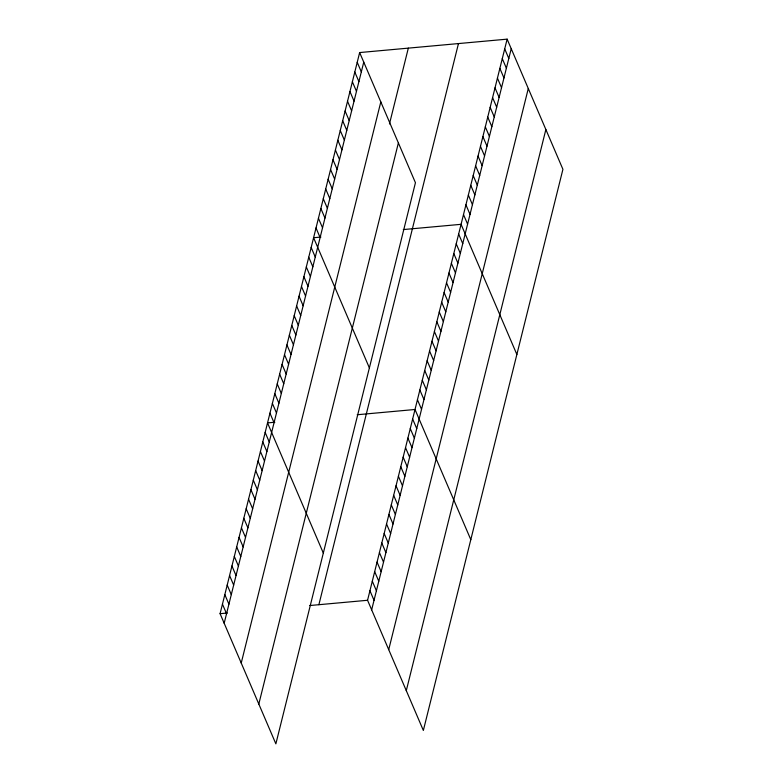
<?xml version="1.0" encoding="UTF-8"?>
<svg xmlns="http://www.w3.org/2000/svg" width="783" height="783" viewBox="0 0 783 783"><rect width="100%" height="100%" fill="white"/><g stroke="black" fill="none" stroke-linecap="round" stroke-linejoin="round"><path stroke-width="1.17" d="M359.651 52.559L415.44 182.723L275.87 743.85L220.082 613.686L359.651 52.559L507.13 39.15L562.918 169.314L423.349 730.441L367.56 600.277L507.13 39.15M224.173 623.248L363.752 62.121M241.233 663.044L380.812 101.917M389.464 123.939L408.325 48.135M258.811 704.054L398.381 142.927M318.887 604.701L458.466 43.574M371.661 609.84L511.23 48.712M388.72 649.636L528.29 88.508M406.289 690.645L545.868 129.518M320.893 237.063L313.591 237.729L369.38 367.893M403.284 229.576L461.079 224.32L516.868 354.484M274.833 422.243L267.532 422.898L323.32 553.072M357.224 414.745L415.019 409.489L470.808 539.653M220.082 613.686L227.373 613.02M309.774 605.533L367.56 600.277M504.712 48.898L508.813 58.461M502.285 58.637L506.386 68.209M499.857 68.385L503.958 77.948M497.44 78.134L501.531 87.696M495.013 87.882L499.114 97.444M492.585 97.621L496.686 107.183M490.168 107.369L494.259 116.931M487.74 117.117L491.841 126.68M485.313 126.866L489.414 136.428M482.896 136.604L486.987 146.167M480.468 146.352L484.569 155.915M478.041 156.101L482.142 165.663M475.624 165.849L479.715 175.412M473.196 175.588L477.297 185.15M470.769 185.336L474.87 194.898M468.351 195.084L472.443 204.647M465.924 204.833L470.025 214.395M463.497 214.571L467.598 224.134M458.652 234.068L462.753 243.63M456.225 243.816L460.326 253.379M453.797 253.555L457.898 263.117M451.38 263.303L455.481 272.866M448.953 273.052L453.054 282.614M357.224 62.307L361.325 71.87M446.525 282.8L450.626 292.362M354.807 72.056L358.898 81.618M444.108 292.539L448.199 302.101M352.379 81.794L356.48 91.357M441.681 302.287L445.781 311.849M349.952 91.542L354.053 101.105M439.253 312.035L443.354 321.598M347.535 101.291L351.626 110.853M436.836 321.784L440.927 331.346M345.107 111.029L349.208 120.602M434.408 331.522L438.509 341.085M342.68 120.778L346.781 130.34M431.981 341.271L436.082 350.833M340.262 130.526L344.354 140.088M429.564 351.019L433.655 360.581M337.835 140.274L341.936 149.837M427.136 360.767L431.237 370.33M335.408 150.013L339.509 159.575M424.709 370.506L428.81 380.068M332.981 159.761L337.082 169.324M422.291 380.254L426.383 389.817M330.563 169.51L334.664 179.072M419.864 390.003L423.965 399.565M328.136 179.258L332.237 188.82M417.437 399.751L421.538 409.313M325.708 188.997L329.809 198.559M323.291 198.745L327.392 208.307M412.641 419.032L416.742 428.595M320.864 208.493L324.965 218.056M410.272 428.575L414.364 438.137M318.436 218.242L322.537 227.804M407.894 438.108L411.995 447.67M316.019 227.98L320.11 237.543M405.525 447.651L409.626 457.213M403.147 457.184L407.248 466.746M311.164 247.477L315.265 257.039M400.779 466.727L404.88 476.289M308.747 257.225L312.838 266.788M398.41 476.27L402.501 485.832M306.319 266.964L310.42 276.526M396.032 485.803L400.133 495.365M303.892 276.712L307.993 286.275M393.663 495.345L397.754 504.908M301.475 286.461L305.566 296.023M391.285 504.888L395.386 514.451M299.047 296.209L303.148 305.771M388.916 514.421L393.017 523.984M296.62 305.947L300.721 315.51M386.538 523.964L390.639 533.526M294.202 315.696L298.294 325.258M384.169 533.497L388.27 543.059M291.775 325.444L295.876 335.007M381.801 543.04L385.892 552.602M289.348 335.193L293.449 344.755M379.422 552.583L383.523 562.145M286.93 344.931L291.022 354.493M377.054 562.116L381.145 571.678M284.503 354.679L288.604 364.242M374.675 571.659L378.776 581.221M282.076 364.428L286.177 373.99M372.307 581.201L376.408 590.764M279.648 374.176L283.749 383.739M369.928 590.734L374.029 600.297M277.231 383.915L281.332 393.477M274.804 393.663L278.905 403.225M272.376 403.411L276.477 412.974M269.959 413.16L274.06 422.722M265.163 432.441L269.254 442.004M262.785 441.984L266.886 451.546M260.416 451.517L264.517 461.079M258.038 461.06L262.139 470.622M255.669 470.593L259.77 480.165M253.291 480.136L257.392 489.698M250.922 489.678L255.023 499.241M248.554 499.211L252.645 508.774M246.175 508.754L250.276 518.317M243.807 518.297L247.908 527.859M241.428 527.83L245.529 537.392M239.06 537.373L243.161 546.935M236.691 546.906L240.782 556.478M234.313 556.449L238.414 566.011M231.944 565.992L236.035 575.554M229.566 575.525L233.667 585.087M227.197 585.067L231.298 594.63M224.819 594.61L228.92 604.173M222.45 604.143L226.551 613.706"/></g></svg>
